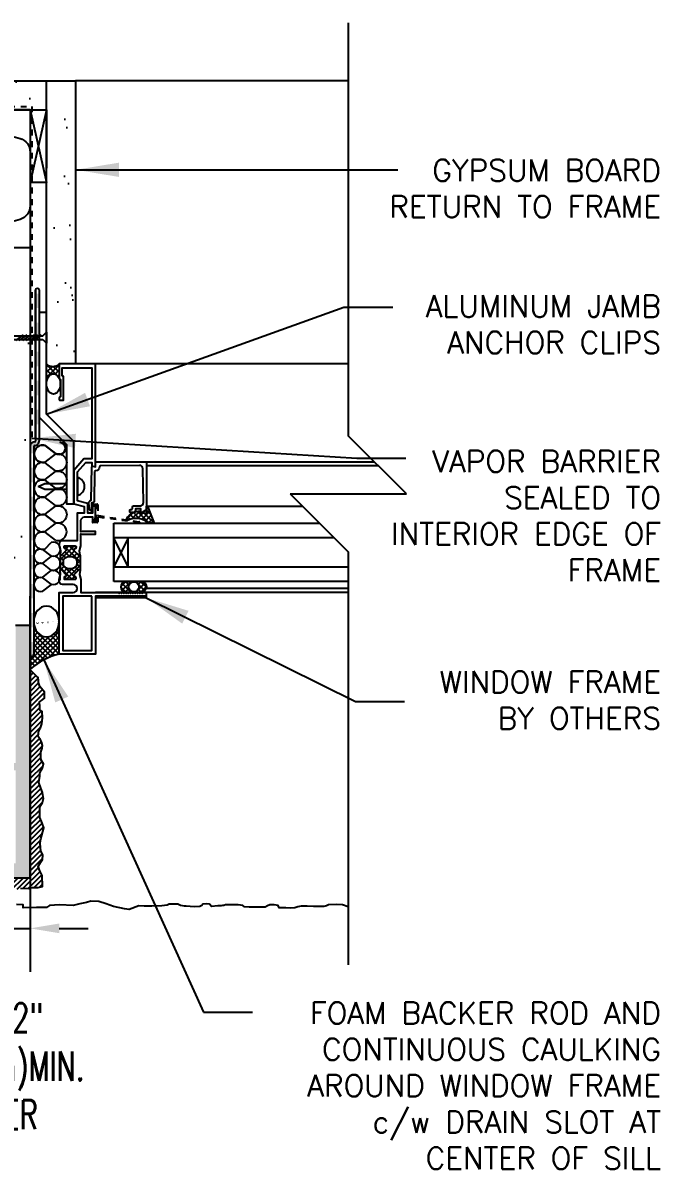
# Model space of a CAD drawing. Header units: inches. Extents: x 2886.1 to 2920.1, y 476.3 to 512.3.
# Drawn here: x 2906.88 to 2917.85, y 490.82 to 510.57 of the extents above; entities that cross this region are included whole.
import ezdxf

# ---------------------------------------------------------------- set-up
doc = ezdxf.new("R2010")
doc.units = ezdxf.units.IN
doc.header["$LTSCALE"] = 0.5
doc.header["$MEASUREMENT"] = 0
doc.linetypes.add('DASHED2', pattern=[0.375, 0.25, -0.125])
doc.linetypes.add('HIDDEN2', pattern=[0.1875, 0.125, -0.0625])
doc.layers.get('Defpoints').update_dxf_attribs({"linetype": 'CONTINUOUS'})
for name, color, linetype in [('HATCH', 12, 'CONTINUOUS'), ('LINE18', 9, 'CONTINUOUS'), ('line25', 2, 'CONTINUOUS'), ('LINE50', 5, 'CONTINUOUS'), ('LINE9', 9, 'CONTINUOUS'), ('TEXT', 4, 'CONTINUOUS')]:
    doc.layers.add(name, color=color, linetype=linetype)
doc.styles.add('DIM', font='romans.shx', dxfattribs={"width": 0.7})
doc.styles.get("Standard").update_dxf_attribs({"font": 'romans.shx'})
doc.dimstyles.new('ext_12', dxfattribs={"dimscale": 12, "dimtxt": 0.09375, "dimasz": 0.09375, "dimexe": 0.09375, "dimexo": 0.0625, "dimgap": 0.0625, "dimtad": 1, "dimdec": 1, "dimzin": 3, "dimdsep": 46, "dimlunit": 4, "dimtxsty": 'DIM', "dimcen": 0.09, "dimdle": 0.09375, "dimclrt": 4, "dimadec": 0, "dimazin": 0, "dimtfac": 1, "dimtdec": 1, "dimtmove": 2, "dimatfit": 3, "dimfxl": 0, "dimfrac": 2, "dimtolj": 1, "dimtzin": 0, "dimarcsym": 0})
doc.dimstyles.new('ext_8', dxfattribs={"dimscale": 8, "dimtxt": 0.09375, "dimasz": 0.09375, "dimexe": 0.09375, "dimexo": 0.0625, "dimgap": 0.0625, "dimtad": 1, "dimdec": 1, "dimzin": 3, "dimdsep": 46, "dimlunit": 4, "dimtxsty": 'DIM', "dimcen": 0.09, "dimdle": 0.09375, "dimclrt": 4, "dimadec": 0, "dimazin": 0, "dimtfac": 1, "dimtdec": 1, "dimtmove": 2, "dimatfit": 3, "dimfxl": 0, "dimfrac": 2, "dimtolj": 1, "dimtzin": 0, "dimarcsym": 0})

# ---------------------------------------------------------------- blocks, each defined once
blk = doc.blocks.new('*D6')
at = {"layer": 'Defpoints', "color": 0}
for p in [(2905.500547310728, 503.4402221318449), (2907.000547310728, 500.1901870661183), (2907.000547310728, 494.9679249850011)]:
    blk.add_point(p, dxfattribs=at)
at = {"layer": 'TEXT', "color": 0, "lineweight": -2}
for p, q in [((2905.500547310728, 502.9402221318449), (2905.500547310728, 494.2179249850011)), ((2907.000547310728, 499.6901870661183), (2907.000547310728, 494.2179249850011)), ((2905.000547310728, 494.9679249850011), (2904.500547310728, 494.9679249850011)), ((2905.500547310728, 494.9679249850011), (2907.000547310728, 494.9679249850011)), ((2907.500547310728, 494.9679249850011), (2908.000547310728, 494.9679249850011))]:
    blk.add_line(p, q, dxfattribs=at)
at = {"layer": 'TEXT', "color": 0}
for points in [[(2905.000547310728, 495.0512583183344), (2905.000547310728, 494.8845916516678), (2905.500547310728, 494.9679249850011)], [(2907.500547310728, 495.0512583183344), (2907.500547310728, 494.8845916516678), (2907.000547310728, 494.9679249850011)]]:
    blk.add_solid(points, dxfattribs=at)
at = {"layer": 'TEXT', "color": 4, "insert": (2906.374437386805, 492.5940218707448), "char_height": 0.5, "attachment_point": 5, "style": 'DIM'}
blk.add_mtext('\\A1;1 1/2" \\P (38mm)MIN. \\PCOVER', dxfattribs=at)

msp = doc.modelspace()

# ---------------------------------------------------------------- hatches: boundary and pattern name
at = {"layer": 'HATCH'}
h = msp.add_hatch(dxfattribs=at)
h.set_pattern_fill('AR-SAND', color=256, scale=0.5)
h.set_pattern_definition([(37.50000000000001, (0, 0), (-0.03149667905480408, 0.9634118845065793), [0, -0.76, 0, -0.85, 0, -0.8125]), (7.499999999999999, (0, 0), (0.8848883526338636, 1.41107303261487), [0, -0.41, 0, -0.685, 0, -0.2625]), (327.5, (-0.615, 0), (1.557070930875748, 0.002829526768482471), [0, -0.25, 0, -0.9, 0, -1.175]), (317.5, (-0.615, 0), (1.503063302286147, 0.4388377824671247), [0, -0.125, 0, -0.59, 0, -0.675])])
h.paths.add_polyline_path([(2907.781797310756, 509.5651870049974), (2907.281797310703, 509.5651870049974), (2907.281797310756, 505.5756038114185), (2907.281797310756, 504.6901533546814, 0.3751925594085658), (2907.50039916507, 504.6901533546812), (2907.781797310756, 504.6901533546812)])
h.paths.add_polyline_path([(2894.625503356111, 509.5651870049975), (2894.625503356111, 509.0651870049999), (2907.281797310709, 509.0651870050062), (2907.281797310703, 509.5651870049974)])
h = msp.add_hatch(dxfattribs=at)
h.set_pattern_fill('AR-CONC', color=256, scale=0.5)
h.set_pattern_definition([(49.99999999999999, (220.6827743864437, -1.49530726244484), (3.586300913003767, -0.3137606749129755), [0.375, -4.125]), (355, (220.6827743864437, -1.49530726244484), (-0.693756668065, 3.760960668500059), [0.3, -3.3]), (100.45144446, (220.9816327914436, -1.521453982444825), (2.89254423363556, 3.447199954843147), [0.3187009599999996, -3.505710559999997]), (46.18420000000001, (220.6827743864437, -0.4953072624448396), (5.336206653357862, -0.8275964039653827), [0.5625, -6.1875]), (96.63563549, (221.1274581114435, -0.5642737974448551), (4.673309728371142, 4.870593003872752), [0.47805171, -5.258568799999999]), (351.1841639899999, (220.6827743864437, -0.4953072624448396), (4.673309725273866, 4.870593001349951), [0.45, -4.950000005]), (21, (221.1827743864437, -0.7453072624448396), (2.984535260592308, -2.013094453326694), [0.375, -4.125]), (326.0000000000001, (221.1827743864437, -0.7453072624448396), (1.216576659607909, 3.625750225234265), [0.3, -3.3]), (71.45144474, (221.4314856564438, -0.9130651324448422), (4.201111883649856, 1.612655764031769), [0.31870095, -3.50571056]), (37.50000000000001, (220.6827743864437, -1.49530726244484), (0.06079927658645334, 1.664469269156557), [0, -3.26, 0, -3.35, 0, -3.3125]), (7.499999999999999, (220.6827743864437, -1.49530726244484), (1.315347687210743, 1.972058559411801), [0, -1.91, 0, -3.185, 0, -1.2625]), (327.5, (219.5677743864439, -1.49530726244484), (2.669112180862045, -0.1127743586718988), [0, -1.25, 0, -3.9, 0, -5.175]), (317.5, (219.0677743864439, -1.49530726244484), (2.915930846711931, 0.5005249116615886), [0, -1.625, 0, -2.59, 0, -3.675])])
h.paths.add_polyline_path([(2895.375501826109, 506.6902898330198), (2902.625503356109, 506.6902898330198), (2902.625503356109, 506.6278393954109), (2902.750503116109, 506.6278393924932), (2902.750503116109, 506.4090398330109), (2902.703003221109, 506.4090398330109), (2902.657003313109, 506.3612899285109), (2902.703003221109, 506.3152900205109), (2902.750503116109, 506.3152900205109), (2902.77251564944, 506.1817647758703), (2902.859877600487, 506.0776413695692), (2902.860026537445, 500.80290414317), (2902.782262839, 500.7180515081914), (2902.750503116109, 500.5651542431849), (2902.703003221109, 500.5651542431849), (2902.657003313109, 500.5174043386849), (2902.703003221109, 500.4714044306849), (2902.750503116109, 500.4714044306849), (2902.750503116109, 500.2526048712026), (2902.625503385341, 500.2526048682849), (2902.625503356109, 500.1901870050025), (2895.375501826109, 500.1901870050025), (2895.375501826109, 500.2526048656541), (2895.25050207611, 500.2526048682849), (2895.250502076109, 500.4714044306849), (2895.297248727867, 500.4714044306849), (2895.343995379625, 500.5166304982723), (2895.310906277308, 500.5633071448511), (2895.250502076109, 500.5651542431776), (2895.228489545713, 500.6986794849687), (2895.141127600487, 500.8028028923809), (2895.141127600487, 506.077641371315), (2895.19202051641, 506.1236520879098), (2895.228489545712, 506.1817647787236), (2895.247741675366, 506.2472917729214), (2895.250502076109, 506.3152900205109), (2895.298775678011, 506.3152965275808), (2895.330528826055, 506.328763083565), (2895.343995144069, 506.3605022122406), (2895.331700684619, 506.3943510878218), (2895.298778049105, 506.4090332859935), (2895.250502076109, 506.4090398330109), (2895.25050207611, 506.6278393954109), (2895.375501826109, 506.6278393980417)])
h.paths.add_polyline_path([(2903.375501826109, 506.6902898330198), (2907.000547310728, 506.6901870050024), (2907.000547310727, 503.2706904664636), (2907.000547310728, 500.6901873716967), (2907.000547310728, 500.1901870050025), (2905.500547310729, 500.1901870050025), (2903.375501826109, 500.1901870050025), (2903.375501815339, 500.2526048682849), (2903.250502076109, 500.2526048682849), (2903.250502076109, 500.4714044306849), (2903.298772951438, 500.4714108919695), (2903.330800274501, 500.4851512227838), (2903.344001889109, 500.5174043386849), (2903.331417972501, 500.5507670352347), (2903.298769377561, 500.5651478416689), (2903.250502076109, 500.5651542431849), (2903.247741675365, 500.6331524907744), (2903.228489545711, 500.6986794849723), (2903.19202051641, 500.7567921757859), (2903.141127600487, 500.802802892381), (2903.141127600487, 506.0776413713148), (2903.19202051641, 506.1236520879099), (2903.228489545711, 506.1817647787236), (2903.247741675365, 506.2472917729215), (2903.250502076109, 506.3152900205109), (2903.298772885682, 506.3152964806934), (2903.344001889109, 506.362164926761), (2903.29877521994, 506.4090333336443), (2903.250502076109, 506.4090398330109), (2903.250502076108, 506.6278393954109), (2903.375501826109, 506.6278393980417)])
h.paths.add_polyline_path([(2894.62550335611, 502.5063546472132), (2894.625503385341, 500.2526048682849), (2894.750503116109, 500.2526048712026), (2894.750503116109, 500.4714044306849), (2894.703003221109, 500.4714044306849), (2894.657003313109, 500.5174043386849), (2894.703003221109, 500.5651542431849), (2894.750503116109, 500.5651542431849), (2894.782262839, 500.7180515081914), (2894.860026537445, 500.80290414317), (2894.859950203085, 503.5063546472133), (2893.62550335611, 503.5063546472132)])
h.paths.add_polyline_path([(2894.625503356109, 506.6278393954109), (2894.625503356111, 504.5063546472127), (2894.859928586391, 504.2719294169322), (2894.859877600487, 506.0776413695692), (2894.77251564944, 506.1817647758703), (2894.750503116109, 506.3152900205109), (2894.703003221109, 506.3152900205109), (2894.657003313109, 506.3612899285109), (2894.703003221109, 506.4090398330109), (2894.750503116109, 506.4090398330109), (2894.750503116109, 506.6278393924932)])
h = msp.add_hatch(color=7, dxfattribs=at)
h.dxf.hatch_style = 1
h.paths.add_polyline_path([(2907.063047310728, 499.9018795331803), (2907.000547310728, 499.9018795331803), (2907.000547310728, 499.6844626234768), (2907.000547310728, 499.6818509843639, 1), (2907.063047310728, 499.6844626234659)])
h.paths.add_polyline_path([(2907.063047310728, 500.4018795331803), (2907.000547310728, 500.4018795331803), (2907.000547310728, 500.1518795331803), (2907.063047310728, 500.1518795331803)])
h.paths.add_polyline_path([(2907.063047310728, 500.9018795331803), (2907.000547310728, 500.9018795331803), (2907.000547310728, 500.6518795331803), (2907.063047310728, 500.6518795331803)])
h.paths.add_polyline_path([(2907.063047310728, 501.4018795331803), (2907.000547310728, 501.4018795331803), (2907.000547310728, 501.1518795331803), (2907.063047310728, 501.1518795331803)])
h.paths.add_polyline_path([(2907.063047310728, 501.9018795331803), (2907.000547310728, 501.9018795331803), (2907.000547310728, 501.6518795331803), (2907.063047310728, 501.6518795331803)])
h.paths.add_polyline_path([(2907.063047310728, 502.4018795331803), (2907.000547310728, 502.4018795331803), (2907.000547310728, 502.1518795331803), (2907.063047310728, 502.1518795331803)])
h.paths.add_polyline_path([(2907.063047310728, 502.9018795331803), (2907.000547310728, 502.9018795331803), (2907.000547310728, 502.6518795331803), (2907.063047310728, 502.6518795331803)])
h.paths.add_polyline_path([(2907.063047310728, 503.2706904664636, -0.4142135623756731), (2907.078672310728, 503.2863154664636, 0.4142135623746366), (2907.156797310728, 503.3644404664636), (2907.156797310729, 503.4018795331803), (2907.094297310728, 503.4018795331803), (2907.094297310728, 503.3644404664636, -0.4142135623755346), (2907.078672310728, 503.3488154664636, 0.4142135623745082), (2907.000547310728, 503.2706904664636), (2907.000547310728, 503.1518795331803), (2907.063047310728, 503.1518795331803)])
h.paths.add_polyline_path([(2907.156797310756, 503.9018795331803), (2907.094297310728, 503.9018795331803), (2907.094297310728, 503.6518795331803), (2907.156797310756, 503.6518795331803)])
h.paths.add_polyline_path([(2907.156797310756, 504.4018795331803), (2907.094297310728, 504.4018795331803), (2907.094297310728, 504.1518795331803), (2907.156797310756, 504.1518795331803)])
h.paths.add_polyline_path([(2907.156797310756, 504.9018795331803), (2907.094297310728, 504.9018795331803), (2907.094297310728, 504.6518795331803), (2907.156797310756, 504.6518795331803)])
h.paths.add_polyline_path([(2907.156797310756, 505.4018795331803), (2907.094297310728, 505.4018795331803), (2907.094297310728, 505.1518795331803), (2907.156797310756, 505.1518795331803)])
h.paths.add_polyline_path([(2907.156797310755, 505.9018795331803), (2907.094297310728, 505.9018795331803), (2907.094297310728, 505.6518795331803), (2907.156797310753, 505.6518795331803)])
h = msp.add_hatch(dxfattribs=at)
h.set_pattern_fill('ANSI37', color=256, scale=0.5, angle=90, style=0)
h.set_pattern_definition([(135, (4.232452700516205, 22.01183613349787), (-0.04419417382415922, -0.04419417382415922), []), (225, (4.232452700516205, 22.01183613349787), (0.04419417382415922, -0.04419417382415922), [])])
edge = h.paths.add_edge_path()
edge.add_arc((2907.391098237913, 504.8153086818277), 0.1661642217521128, 228.8685655293802, 311.1314344708668, ccw=False)
edge.add_line((2907.281797310756, 504.6901533546814), (2907.281797310756, 504.346391965567))
edge.add_ellipse((2907.40049341312, 504.346391965567), major_axis=(1.074093224865463e-17, 0.1754127354292336), ratio=0.6766675297186084, start_angle=-777.319396090199, end_angle=-629.9999999999999, ccw=False)
edge.add_line((2907.500399165071, 504.4411070221947), (2907.500399165071, 504.690153354682))
edge = h.paths.add_edge_path()
edge.add_ellipse((2907.281054201112, 500.2536465972562), major_axis=(1.630721233958011e-17, 0.2663169879010638), ratio=0.8241799043534446, start_angle=816.671353963004, end_angle=989.9999999999754, ccw=False)
edge.add_line((2907.063047310728, 500.2227074424091), (2907.063047310728, 499.6844626234659))
edge.add_arc((2907.031797310728, 499.683156803914), 0.03127727073610823, -177.60721764996947, 2.3927823500304726, ccw=False)
edge.add_line((2907.000547310728, 499.6818509843621), (2907.000547310728, 499.4344626234766))
edge.add_arc((2907.761869981091, 498.5624229561753), 1.15761193400676, 103.04656695159878, 131.1221540485096, ccw=False)
edge.add_line((2907.500547310728, 499.690153354679), (2907.500547310728, 500.2536465972649))
h = msp.add_hatch(dxfattribs=at)
h.set_pattern_fill('ANSI37', color=256, scale=0.5, angle=90, style=0)
h.set_pattern_definition([(135, (3429.118001746434, -2219.697849554634), (-0.04419417382415922, -0.04419417382415922), []), (225, (3429.118001746434, -2219.697849554634), (0.04419417382415922, -0.04419417382415922), [])])
h.paths.add_polyline_path([(2908.659434061896, 500.9452231483311), (2908.906364268244, 500.9452231483311, -0.973119193628529), (2908.91154022051, 500.75529441012), (2908.659487234683, 500.7551533695543, -1.000279793165599)])
h.paths.add_polyline_path([(2908.78289916507, 500.7626533546792, 1), (2908.78289916507, 500.9377231483314, 1)], flags=16)
h.paths.add_polyline_path([(2909.000866579217, 502.1160528189845), (2909.000866579217, 502.2409466882215, -0.3927408574796724), (2909.026588329161, 502.221482137326), (2909.137566107909, 501.9452231483311), (2909.032996183256, 501.9452231483311, 0.3145636000813645), (2908.689717850447, 501.9990959002349), (2908.663205621645, 502.0031313917553), (2908.663205621645, 502.0296005989072, -0.1494430697769666), (2908.782269495133, 502.1320859134017), (2908.782866579218, 502.1320859134017, 0.1929134893777459), (2908.803583957154, 502.1403882118772, -0.08922647140676533), (2908.897636951006, 502.1546867676349), (2908.900966143639, 502.1358059779824, 0.31529878887884), (2908.90356185428, 502.1332102673415)])
h.paths.add_polyline_path([(2907.62201043008, 501.4783109195902, 0.7725978076390988), (2907.60733010949, 501.5033537540077, -0.343148791993915), (2907.595954042871, 501.5079779091403), (2907.586619107498, 501.5241464914913, -0.1316524975867668), (2907.585547310729, 501.5281464914916), (2907.585547310729, 501.5470028979522, -0.414213562373095), (2907.593547310729, 501.555002897952), (2907.782547310729, 501.555002897952, -0.414213562373095), (2907.790547310729, 501.5470028979522), (2907.790547310729, 501.5281464914916, -0.1316524975867363), (2907.789475513959, 501.5241464914913), (2907.780140578586, 501.5079779091403, -0.3431487919940244), (2907.768764511967, 501.5033537540077, 0.7725978076389638), (2907.754084191377, 501.4783109195902), (2907.861486927529, 501.3709081834382), (2907.861486927529, 501.1643985259226), (2907.754084191377, 501.0569957897702, 0.7725978076393586), (2907.768764511967, 501.0319529553532, -0.3431487919941011), (2907.780140578586, 501.0273288002201), (2907.789475513959, 501.0111602178691, -0.1316524975865104), (2907.790547310729, 501.0071602178692), (2907.790547310729, 500.9883038114086, -0.414213562373095), (2907.782547310729, 500.9803038114088), (2907.593547310729, 500.9803038114088, -0.414213562373095), (2907.585547310729, 500.9883038114086), (2907.585547310729, 501.0071602178692, -0.1316524975865104), (2907.586619107498, 501.0111602178691), (2907.595954042871, 501.0273288002201, -0.343148791994153), (2907.60733010949, 501.0319529553532, 0.7725978076392856), (2907.62201043008, 501.0569957897702), (2907.514607693928, 501.1643985259226), (2907.514607693928, 501.3709081834382)])
h.paths.add_polyline_path([(2907.803047310729, 501.2953146658098), (2907.803047310729, 501.2401424998076, -0.3238484292968788), (2907.761809430936, 501.1831514229149, -0.326501620107139), (2907.61428519268, 501.1831514231477, -0.3238484397582524), (2907.573047310729, 501.2401425007507), (2907.573047310729, 501.2953146658098, -0.3238484345287045), (2907.614285191601, 501.3523057430576, -0.3265016201076595), (2907.761809429856, 501.3523057430576, -0.3238484345260935)], flags=16)
h = msp.add_hatch(dxfattribs=at)
h.set_pattern_fill('AR-SAND', color=256, scale=0.05)
h.set_pattern_definition([(37.50000000000001, (220.6827743864437, -1.49530726244484), (-0.003149667905480408, 0.09634118845065794), [0, -0.07600000000000001, 0, -0.085, 0, -0.08125]), (7.499999999999999, (220.6827743864437, -1.49530726244484), (0.08848883526338636, 0.141107303261487), [0, -0.041, 0, -0.0685, 0, -0.02625]), (327.5, (220.6212743864439, -1.49530726244484), (0.1557070930875748, 0.0002829526768482471), [0, -0.025, 0, -0.09000000000000001, 0, -0.1175]), (317.5, (220.6212743864439, -1.49530726244484), (0.1503063302286147, 0.04388377824671247), [0, -0.0125, 0, -0.059, 0, -0.0675])])
h.paths.add_polyline_path([(2906.750547310729, 497.8151870050024), (2902.654818186138, 497.8151870050025), (2902.654818186138, 497.6901870050025), (2906.750547310729, 497.6901870050024)])
h.paths.add_polyline_path([(2907.000547310727, 495.840181716165), (2906.750547310728, 495.840181716165), (2906.750547310728, 500.1901870050025), (2907.000547310728, 500.1901870661183)])
h.paths.add_polyline_path([(2902.654818186137, 496.0901817161649), (2907.000547310727, 496.0901817161649), (2907.000547310727, 495.8401817161612), (2902.654818186137, 495.8401817161612)])
h.paths.add_polyline_path([(2902.404818186138, 497.5651870050025), (2902.654818186137, 497.5651870050025), (2902.654818186137, 495.8401817161646), (2902.404818186138, 495.8401817161646)])
h.paths.add_polyline_path([(2906.750547310728, 496.0901817161649), (2907.000547310727, 496.0901817161649), (2907.000547310727, 495.840181716165), (2906.750547310728, 495.840181716165)], flags=16)
h.paths.add_polyline_path([(2894.625503356108, 497.8151870050025), (2894.625503356108, 497.5651870050026), (2902.654818186138, 497.5651870050025), (2902.654818186138, 497.8151870050025)])
h = msp.add_hatch(dxfattribs=at)
h.set_pattern_fill('ANSI31', color=256, scale=0.5)
h.set_pattern_definition([(45, (4.232452700516205, 22.01183613349787), (-0.04419417382415922, 0.04419417382415922), [])])
h.paths.add_polyline_path([(2886.058072844311, 497.3859837970431), (2886.057168346951, 497.3859837970431), (2886.050873798069, 497.3823848445983)])
h.paths.add_polyline_path([(2894.625503356108, 497.5651870050025), (2894.625503356108, 497.387818778607), (2894.693453437084, 497.3823110955746), (2894.725856476171, 497.3823110955746), (2894.79426940847, 497.3679152858006), (2894.841070540041, 497.349905773779), (2894.988672980987, 497.3499057737791), (2895.021076020074, 497.3643015835514), (2895.114692945221, 497.3787121431305), (2895.287499379015, 497.3823110955746), (2895.42070372748, 497.3823110955746), (2895.510713798502, 497.3751131906882), (2895.67992804018, 497.4399090844727), (2895.759132210828, 497.4255132747004), (2895.946351399118, 497.3895090004609), (2896.075963555464, 497.3427078688926), (2896.198362003569, 497.3031046422093), (2896.335173206159, 497.2959067373231), (2896.414377376814, 497.3210994044274), (2896.525984586558, 497.3427078688927), (2896.643837811981, 497.3680775336562), (2896.877858131833, 497.3572806763258), (2897.050664565628, 497.3716764861001), (2897.101072551321, 497.4076807603396), (2897.27389364713, 497.4076807603396), (2897.504307112851, 497.4112797127818), (2897.504307112852, 497.3608796287699), (2897.615914322592, 497.3536817238837), (2897.738327432703, 497.3536817238837), (2897.813924749235, 497.3860722958743), (2897.893128919889, 497.3968839030093), (2898.02994012248, 497.3968839030093), (2898.09113934653, 497.3788743909863), (2898.163144470947, 497.3860722958747), (2898.343164612991, 497.4004828554516), (2898.461970868974, 497.3608796287699), (2898.587976171199, 497.3608796287699), (2898.721195181674, 497.3752754385442), (2898.778802213607, 497.4148786652259), (2898.916932996976, 497.4076070113131), (2899.075341338287, 497.393211201539), (2899.132948370222, 497.350009022415), (2899.273351764928, 497.3140047481756), (2899.442566006606, 497.324801605506), (2899.532576077626, 497.350009022415), (2899.618979294522, 497.3644048321876), (2899.734193358393, 497.3680037846316), (2899.813397529049, 497.3680037846316), (2899.89619389182, 497.3860132966527), (2899.939402831274, 497.4040080588694), (2900.051010041016, 497.4004091064272), (2900.16261725076, 497.3680037846316), (2900.274224460504, 497.3608058797456), (2900.348502196257, 497.3427668681124), (2900.420507320672, 497.3967659045683), (2900.50691053757, 497.4039785592594), (2900.63652269392, 497.385969047238), (2900.722925910816, 497.3535637254427), (2900.834547782568, 497.3427668681124), (2900.938955946072, 497.3895679996825), (2901.000155170121, 497.4075775117035), (2901.136966372712, 497.4039785592595), (2901.223369589608, 497.3859690472381), (2901.262971674937, 497.3355689632263), (2901.363772984314, 497.3355689632263), (2901.439384962855, 497.3427668681123), (2901.597793304167, 497.3283710583382), (2901.666206236467, 497.3679742850218), (2901.828206769896, 497.3679742850218), (2901.88581380183, 497.4003648570106), (2902.098236982961, 497.4147754165897), (2902.148630306644, 497.4003648570106), (2902.242247231791, 497.3967659045684), (2902.242247231791, 497.3283710583382), (2902.209844192703, 497.3175594512032), (2902.195446100223, 497.303163641431), (2902.202645146465, 497.2527635574208), (2902.213436384818, 497.1987497711629), (2902.249446278031, 497.1015485555764), (2902.267451224638, 497.0835537933601), (2902.227849139309, 496.9863378279743), (2902.202645146464, 496.9467346012914), (2902.181033345733, 496.8639291954845), (2902.188232391973, 496.7991185518929), (2902.174904626122, 496.6609866271715), (2902.174904626121, 496.6105865431659), (2902.182103672363, 496.5421769471315), (2902.192894910719, 496.4737673510923), (2902.225297949807, 496.4485599341845), (2902.236103850172, 496.4053577550603), (2902.243302896412, 496.3513587186027), (2902.225297949807, 496.3045575870341), (2902.203700811084, 496.2757512176818), (2902.200108618968, 496.2361479909987), (2902.218098903566, 496.189346859431), (2902.207307665208, 496.1137393585113), (2902.182103672363, 496.0381318575897), (2902.174904626121, 495.9805338686895), (2902.196501764844, 495.8905158081932), (2902.218098903566, 495.8761199984184), (2902.207307665209, 495.8041114499408), (2902.160506533642, 495.7429145085992), (2902.174904626122, 495.6745049125637), (2902.20730766521, 495.6709059601217), (2902.290104027982, 495.6817028174518), (2902.362109152397, 495.6420995907702), (2902.45211922342, 495.6349016858821), (2902.52773120196, 495.6637080552356), (2902.624940319221, 495.6673070076776), (2902.65012965006, 495.6673070076776), (2902.758144667686, 495.6133079712218), (2902.837348838343, 495.6420995907702), (2902.94534919396, 495.6601091027915), (2903.150573328851, 495.638500638326), (2903.179369513814, 495.6024963640866), (2903.265772730711, 495.6024963640866), (2903.355782801732, 495.6169069236659), (2903.416996687792, 495.6420995907702), (2903.449399726878, 495.6456985432123), (2903.535802943775, 495.6492974956564), (2903.611400260309, 495.6420995907699), (2903.797358515847, 495.6166856765885), (2903.876562686503, 495.6562889032722), (2904.009781696977, 495.6634868081582), (2904.056582828548, 495.6274825339189), (2904.24380201683, 495.6346804388067), (2904.441812443471, 495.6634868081583), (2904.495812621281, 495.6634868081582), (2904.603827638906, 495.631081486363), (2904.722633894891, 495.6094877717023), (2904.884649090309, 495.6238835814746), (2904.971052307228, 495.6310814863629), (2905.09705760945, 495.6526899508281), (2905.241067858283, 495.656288903272), (2905.34186916766, 495.6238835814766), (2905.489486270616, 495.6202846290326), (2905.647894611929, 495.6418930934979), (2905.723506590468, 495.6742836654885), (2905.849511892694, 495.6814963201795), (2905.939521963714, 495.6670857606023), (2906.058328219699, 495.6670857606022), (2906.115935251631, 495.6490909983841), (2906.256338646339, 495.6562889032721), (2906.375144902323, 495.6994910823959), (2906.432224101946, 495.6597551074684), (2906.587025589134, 495.6201518807866), (2906.759846684936, 495.6381613928079), (2906.835444001468, 495.6597551074682), (2906.975862058182, 495.6561561550261), (2907.000547310727, 495.668651493035), (2907.035479694567, 495.6741656670474), (2907.136281003945, 495.6705667146034), (2907.21549983661, 495.6885614768216), (2907.204693936245, 495.8793797053436), (2907.165091850919, 495.9585861587093), (2907.139887858069, 496.030594707187), (2907.179489943401, 496.1026032556709), (2907.211892982486, 496.153003339677), (2907.219092028725, 496.2286108405966), (2907.183096797523, 496.3042183415162), (2907.175883089273, 496.354618425527), (2907.172290897158, 496.4482206886676), (2907.186688989636, 496.5094323798098), (2907.193888035879, 496.5490356064994), (2907.237023665288, 496.701873086898), (2907.208227480329, 496.7810795402572), (2907.168610732988, 496.8746818033987), (2907.165018540873, 496.986293578564), (2907.168610732989, 497.0619010794791), (2907.211819672443, 497.1375085803999), (2907.229824619048, 497.2023044741852), (2907.211819672443, 497.3103172969027), (2907.183023487481, 497.3823258453803), (2907.147013594268, 497.479527060959), (2907.168610732988, 497.5875398836755), (2907.168610732988, 497.6487515748228), (2907.211819672442, 497.7279580281888), (2907.229824619048, 497.7999518268603), (2907.190222533721, 497.8647624704495), (2907.18302348748, 497.9187615069043), (2907.18302348748, 498.0051806149631), (2907.208227480326, 498.0735754611913), (2907.211819672442, 498.1167776403166), (2907.197421579961, 498.1815882839072), (2907.175824441234, 498.2175925581454), (2907.13622235591, 498.2751905470457), (2907.150781730486, 498.373837243525), (2907.175985723335, 498.4206383750923), (2907.201189716179, 498.4926469235693), (2907.211995616544, 498.5934470915938), (2907.204781908296, 498.7050588667552), (2907.168786677092, 498.7338652361075), (2907.165179822968, 498.7914632250068), (2907.161587630852, 498.8706696783702), (2907.197582862055, 498.8922781428359), (2907.244398655633, 498.9354803219597), (2907.247990847749, 499.0362804899844), (2907.197582862026, 499.0974921811468), (2907.168786677091, 499.1334964553701), (2907.143582684247, 499.2018913016002), (2907.143582684247, 499.2414945282818), (2907.13999049213, 499.2882956598493), (2907.107587453043, 499.3135030767585), (2907.085975652312, 499.3351115412243), (2907.060771659465, 499.3603042083269), (2907.028368620379, 499.3927095301218), (2907.008604232735, 499.4172532058014), (2907.005085350662, 499.4236988706311), (2907.000547310728, 499.4344626234771), (2907.000547310726, 495.8401817161612), (2902.404818186137, 495.8401817161647), (2902.404818186138, 497.5651870050025)])
h.paths.add_polyline_path([(2886.42529751263, 497.3823848445991), (2886.423446321602, 497.3823848445991), (2886.40729256602, 497.3715879872671)])

# ---------------------------------------------------------------- linework, layer by layer
for p, q in [((2912.478557537974, 509.5651870051627), (2907.781797310756, 509.5651870049974)), ((2907.000547310728, 509.0651870050025), (2907.281797310709, 507.8151870050062)), ((2907.281797310709, 509.0651870050062), (2907.000547310728, 507.8151870050062)), ((2912.478557537974, 504.6901533546812), (2908.125399165073, 504.6901533546812)), ((2909.000866579217, 503.004148979359), (2912.925855202754, 503.0041489793589)), ((2909.000866579217, 502.2410666755151), (2911.688937506598, 502.2410666755151)), ((2907.258429532885, 502.0907334216322), (2907.438158938091, 501.9533423598555)), ((2907.438158938091, 501.9533423598555), (2907.258429532885, 502.0907334216322)), ((2907.258429532885, 501.8035993461593), (2907.438073765487, 501.9415200506493)), ((2907.438073765487, 501.6543859751771), (2907.25834436028, 501.7917770369538)), ((2907.25834436028, 501.504642961481), (2907.364362252709, 501.6161959495467)), ((2907.364362252709, 501.3827915277799), (2907.218264518305, 501.4944734355344)), ((2907.218264518305, 501.2610690137675), (2907.364293017936, 501.3731814554138)), ((2907.514607693928, 501.3950503190619), (2907.514607693928, 501.1402563902985)), ((2907.861486927529, 501.3950503190619), (2907.861486927529, 501.1402563902985)), ((2907.364293017936, 501.139777033647), (2907.218195283533, 501.2514589414008)), ((2907.218195283533, 501.0180545196345), (2907.364223783163, 501.1301669612809)), ((2907.364223783163, 500.896762539514), (2907.21812604876, 501.0084444472677)), ((2907.21812604876, 500.7750400255014), (2907.36415454839, 500.887152467148)), ((2912.478557537973, 500.7551533546794), (2908.125399165073, 500.755153354679)), ((2912.478557537973, 500.8201533546791), (2908.996528211078, 500.8201533546791))]:
    msp.add_line(p, q, dxfattribs=at)
at = {"layer": 'HATCH', "color": 4, "linetype": 'DASHED2', "ltscale": 0.5}
for p, q in [((2896.237262357914, 509.1276870049974), (2907.031797310728, 509.1276870049974)), ((2907.031797310728, 509.1276870049974), (2907.031797310728, 503.4108382305613))]:
    msp.add_line(p, q, dxfattribs=at)
at = {"layer": 'HATCH'}
msp.add_lwpolyline([(2907.258770223302, 502.9994248848736, -1.331509838655778), (2907.258770223302, 503.2865589603465), (2907.438499628508, 503.1491678985698, 1.25386884222624), (2907.515544091794, 503.3433133549719, -1.253868842176588), (2907.438499628508, 503.1491678985698), (2907.258770223302, 503.2865589603465, 1.331509838655574), (2907.258770223302, 502.9994248848736), (2907.438414455904, 503.1373455893635, -1.331509838655574), (2907.438414455904, 502.8502115138914), (2907.258685050697, 502.9876025756681, 1.331509838655574), (2907.258685050697, 502.7004685001953), (2907.438329283299, 502.8383892046851, -1.331509838655574), (2907.438329283299, 502.5512551292122), (2907.258599878093, 502.6886461909897, 1.331509838655574), (2907.258599878093, 502.4015121155168), (2907.438244110695, 502.5394328200067, -1.331509838655574), (2907.438244110695, 502.2522987445338), (2907.258514705489, 502.3896898063105, 1.331509838655574), (2907.258514705489, 502.1025557308384), (2907.438158938091, 502.2404764353283, -1.331509838655574), (2907.438158938091, 501.9533423598555)], format="xyb", dxfattribs=at)
at = {"layer": 'HATCH', "flags": 128}
msp.add_lwpolyline([(2909.000537481143, 502.9401320572443), (2912.989872124868, 502.9401320572443)], dxfattribs=at)
at = {"layer": 'HATCH'}
for points in [[(2909.000866579217, 502.1160528189845), (2909.000866579217, 502.2410666755151), (2909.003248385415, 502.2410666755151, -0.3639702342662027), (2909.026588329161, 502.221482137326), (2909.137566107909, 501.9452231483311), (2909.032996183256, 501.9452231483311, 0.3145636000813645), (2908.689717850447, 501.9990959002349), (2908.663205621645, 502.0031313917553), (2908.663205621645, 502.0296005989072, -0.2645518979873512), (2908.897636951006, 502.1546867676349), (2908.900966143639, 502.1358059779824, 0.315298788878984), (2908.90356185428, 502.1332102673415)], [(2907.771974640219, 501.3478809060081, -0.2734560415951634), (2907.803047310729, 501.2953146658098), (2907.803047310729, 501.2401424998076, -0.2734560397667185), (2907.771974640576, 501.1875762598062), (2907.748312581738, 501.1745549712206, -0.2569805071132461), (2907.627782042196, 501.1745549712206), (2907.604119981596, 501.1875762603555, -0.2734560434246889), (2907.573047310729, 501.2401425007507), (2907.573047310729, 501.2953146658098, -0.2734560415960702), (2907.604119981238, 501.3478809060081), (2907.627782040958, 501.3609021948683, -0.2569805071137504), (2907.7483125805, 501.3609021948679)], [(2908.91154022051, 500.75529441012), (2908.659434061896, 500.755153354679, -1), (2908.659434061896, 500.9452231483311), (2908.906364268244, 500.9452231483311, -0.973119193628672)]]:
    msp.add_lwpolyline(points, format="xyb", close=True, dxfattribs=at)
msp.add_lwpolyline([(2912.478557537973, 495.3377062829508), (2912.38090890809, 495.3713795890535), (2912.276500744587, 495.3785774939397), (2912.136097349882, 495.3713795890535), (2912.100087456669, 495.3569837792793), (2912.056893179225, 495.3461721721442), (2911.977674346561, 495.342573219702), (2911.880479891307, 495.342573219702), (2911.768872681564, 495.3497711245882), (2911.664464518061, 495.3497711245882), (2911.610449678243, 495.338974267258), (2911.556449500433, 495.3209795050416), (2911.488051230143, 495.3173805525976), (2911.401633351236, 495.3209795050416), (2911.311637942223, 495.3209795050416), (2911.286433949378, 495.3209795050416), (2911.272035856895, 495.3641816841673), (2911.20003073248, 495.3713795890535), (2911.12441875394, 495.3713795890535), (2911.084816668612, 495.3533848268371), (2911.045214583285, 495.3353753148158), (2910.98760755135, 495.3317763623718), (2910.930000519415, 495.3317763623718), (2910.857995395, 495.3317763623718), (2910.771592178104, 495.3353753148158), (2910.688781153322, 495.338974267258), (2910.66461816309, 495.3605827317233), (2910.581807138308, 495.3713943388584), (2910.509802013893, 495.3713943388584), (2910.434204697362, 495.3713943388584), (2910.365791765062, 495.3713943388584), (2910.333388725975, 495.3641816841673), (2910.311791587252, 495.3605827317233), (2910.29019444853, 495.3569837792793), (2910.232587416597, 495.3569837792793), (2910.120980206852, 495.3461869219509), (2910.088577167764, 495.3821911961886), (2910.038169182072, 495.3893891010748), (2909.973363103897, 495.3857901486326), (2909.958965011416, 495.3605827317233), (2909.919362926089, 495.3425879695069), (2909.822153808826, 495.3389890170629), (2909.688949460361, 495.3497858743931), (2909.656546421273, 495.3497858743931), (2909.588133488973, 495.3641816841673), (2909.541332357403, 495.3821911961886), (2909.393729916458, 495.3821911961886), (2909.36132687737, 495.3677953864162), (2909.267709952223, 495.3533848268371), (2909.09490351843, 495.3497858743931), (2908.961699169965, 495.3497858743931), (2908.871689098942, 495.3569837792793), (2908.702474857264, 495.292187885495), (2908.623270686609, 495.3065836952674), (2908.436051498326, 495.3425879695069), (2908.306439341976, 495.3893891010748), (2908.184040893876, 495.4289923277584), (2908.047229691285, 495.4361902326445), (2907.96802552063, 495.4109975655401), (2907.856418310885, 495.3893891010748), (2907.738565085464, 495.3640194363115), (2907.504544765611, 495.3748162936417), (2907.331738331816, 495.3604204838675), (2907.281330346123, 495.324416209628), (2907.10850925032, 495.324416209628), (2906.878095784592, 495.3208172571858), (2906.878095784592, 495.3712173411977), (2906.76648857485, 495.3784152460839)], dxfattribs=at)
msp.add_circle((2908.78289916507, 500.8501882515053), 0.087534896825959, dxfattribs=at)
for centre, radius, start, end in [((2907.216760440731, 501.9471663838958), 0.1494918310990201, 73.8150857361322, 286.1849142638678), ((2907.216760440731, 501.9471663838958), 0.1494918310989655, 73.8150857361322, 286.1849142638678), ((2907.479742857641, 501.7979530129131), 0.1494918310986926, 253.8150857360767, 106.1849142638947), ((2907.216675268126, 501.6482099992174), 0.1494918310989655, 73.8150857361322, 286.1849142638678), ((2907.398234061005, 501.4994937386633), 0.1215183336881267, 253.8150857361322, 106.1849142638678), ((2907.184392710009, 501.3777712246509), 0.1215183336881267, 73.8150857361322, 286.1849142638678), ((2907.398164826232, 501.2564792445304), 0.1215183336881267, 253.8150857361322, 106.1849142638678), ((2907.184323475237, 501.1347567305176), 0.1215183336877131, 73.8150857362395, 286.1849142637605), ((2907.398095591459, 501.0134647503975), 0.1215183336881267, 253.8150857361322, 106.1849142638678), ((2907.184254240464, 500.8917422363846), 0.1215183336877131, 73.8150857362395, 286.1849142637605)]:
    msp.add_arc(centre, radius, start, end, dxfattribs=at)
at = {"layer": 'LINE18'}
for p, q in [((2908.43939916507, 501.9452231483311), (2911.984781033781, 501.9452231483308)), ((2908.43939916507, 500.9452231483311), (2908.43939916507, 501.9452231483311)), ((2912.478557537973, 500.9452231483311), (2908.43939916507, 500.9452231483311)), ((2909.000399165073, 500.755153354679), (2909.000399165073, 500.661403354679)), ((2909.000399165073, 500.661403354679), (2908.125399165073, 500.661403354679)), ((2908.125399165073, 500.661403354679), (2908.125399165073, 499.7051533546788))]:
    msp.add_line(p, q, dxfattribs=at)
for points in [[(2907.892867818805, 501.7561732959526), (2908.125399165071, 501.7561732959526), (2908.125399165071, 501.8061732959528), (2907.892867818805, 501.8061732959528), (2907.875547310727, 501.7961732959517), (2907.875547310728, 501.9921865192679, -0.4142135623722979), (2907.937547310728, 502.0541865192678), (2908.075399165072, 502.0541865192678), (2908.075399165072, 501.9921865192679), (2908.083554331249, 501.9921865192679, 0.3255049610922494), (2908.112105589782, 502.01297643587), (2908.125399165071, 502.0541865192678), (2908.125399165071, 502.226777415579, 0.4142135623732336), (2908.110399165072, 502.2417774155793), (2908.090399165072, 502.2417774155793, 0.4142135623728175), (2908.075399165072, 502.226777415579), (2908.075399165071, 502.1191865192678), (2907.992937028399, 502.1191865192678), (2907.992937028399, 502.2837221787369), (2907.817189755182, 502.3308135186677), (2907.817189755182, 502.8308135186677), (2907.957937028399, 502.9918496217566), (2908.060399165071, 502.9918496217566), (2908.060399165071, 502.9397018718142, 0.3639702342661525), (2908.068662683294, 502.9298537942842), (2908.113662683295, 502.9219190801524, 0.4663076581548417), (2908.125399165072, 502.9317671576824), (2908.125399165073, 504.6901533546812), (2907.500399165071, 504.6901533546812), (2907.500399165071, 504.4351533546811, 0.414213562373043), (2907.510399165071, 504.4251533546809), (2907.51539916507, 504.4251533546809, -0.414213562372991), (2907.525399165071, 504.4151533546811), (2907.525399165071, 504.1301533546813, -0.4142135623731992), (2907.515399165071, 504.1201533546811), (2907.510399165071, 504.1201533546811, 0.4142135623731992), (2907.500399165071, 504.1101533546813), (2907.500399165071, 504.075153354681, 0.4142135623730951), (2907.510399165071, 504.0651533546812), (2907.565399165071, 504.0651533546812, 0.4142135623730951), (2907.57539916507, 504.075153354681), (2907.57539916507, 504.470153354681, 0.4142135623730951), (2907.565399165071, 504.4801533546812), (2907.560399165071, 504.4801533546812, -0.4142135623730951), (2907.550399165071, 504.490153354681), (2907.550399165071, 504.6251533546812), (2908.060399165071, 504.6251533546812), (2908.060399165071, 503.0568496217562), (2907.926223870765, 503.0568496217562), (2907.752189755181, 502.8531852911002), (2907.752189755181, 502.2809372644493), (2907.927937028399, 502.2338459245185), (2907.927937028399, 502.1191865192678), (2907.810547310728, 502.1191865192678), (2907.810547310728, 501.6451533546816), (2907.558547310728, 501.6451533546821, 0.4142135623740908), (2907.500547310728, 501.5871533546821), (2907.500547310728, 501.5643609744822, 0.06554346281804448), (2907.50139916507, 501.5578904983541), (2907.52411677737, 501.4731072150263), (2907.514682232412, 501.396269012496, 0.7132930678969379), (2907.53167876174, 501.3879792512504), (2907.62201043008, 501.4783109195902, 0.7725978076385306), (2907.60733010949, 501.5033537540077, -0.3431487919936307), (2907.595954042871, 501.5079779091403), (2907.586619107498, 501.5241464914913, -0.1316524975860437), (2907.585547310729, 501.5281464914916), (2907.585547310729, 501.5470028979522, -0.4142135623731601), (2907.593547310729, 501.555002897952), (2907.782547310729, 501.555002897952, -0.4142135623731601), (2907.790547310729, 501.5470028979522), (2907.790547310729, 501.5281464914916, -0.1316524975860435), (2907.789475513959, 501.5241464914913), (2907.780140578586, 501.5079779091408, -0.3431487919941411), (2907.768764511967, 501.5033537540077, 0.7725978076394043), (2907.754084191377, 501.4783109195902), (2907.844415859718, 501.3879792512504, 0.713293067896942), (2907.861412389046, 501.396269012496), (2907.851977844088, 501.4731072150263), (2907.874695456384, 501.5578904983441, 0.06554346281272118), (2907.875547310727, 501.5643609744712), (2907.875547310729, 501.7661732959529)], [(2908.747866579217, 502.1820859134015, 0.414213562373043), (2908.762866579218, 502.1970859134018), (2908.762866579218, 502.2290859134015, -0.414213562373095), (2908.777866579218, 502.2440859134018), (2908.887974619654, 502.2440859134018, 0.4184033046059118), (2908.949968295231, 502.306971457556), (2908.941722735799, 502.8842126192477, 0.4139326425428041), (2908.880929425442, 502.9433503150514), (2908.210196130622, 502.9344127744977, 0.4077932646411108), (2908.195396548918, 502.9195437895283, -0.4138755073975079), (2908.124874775694, 502.8501509435597, 0.4122343511257975), (2908.109763930237, 502.8353651600538), (2908.102378837776, 502.3172762124333, -0.3394542588633734), (2908.091055742101, 502.3029472580389), (2908.057056270886, 502.294354591727), (2908.055524186652, 502.1868737561837), (2908.060523678754, 502.186802490986, -0.9999999999999848), (2908.060096087566, 502.1568055383779), (2908.053962068051, 502.1568929756828, -0.3727193515204652), (2908.024640722202, 502.1830168487455), (2908.022031771937, 502.2030560697955), (2908.010873977003, 502.2887585541094, -0.3800361709519329), (2908.048204269967, 502.3436895199803), (2908.05276670273, 502.3448425809221), (2908.060868102913, 502.9131829120857, -0.4577045202689281), (2908.078262678477, 502.9277765034436), (2908.125399165072, 502.9201489793592), (2908.125399165072, 503.004148979359), (2909.000866579217, 503.004148979359), (2909.000866579217, 502.1840170927431, -0.267949192431115), (2908.993366579217, 502.1710267116865), (2908.929366579217, 502.1340762944584, -0.577350269189628), (2908.906866579217, 502.147066675515), (2908.906866579217, 502.1940859134016), (2908.812866579218, 502.1940859134016), (2908.812866579218, 502.1620859134015, -0.4142135623730948), (2908.782866579218, 502.1320859134017), (2908.728866579218, 502.1320859134017, -0.4142135623731296), (2908.713866579218, 502.1470859134016), (2908.713866579218, 502.1670859134016, -0.414213562373043), (2908.728866579218, 502.1820859134015)], [(2907.585547310729, 500.9883038114086, 0.4142135623731601), (2907.593547310729, 500.9803038114088), (2907.782547310729, 500.9803038114088, 0.4142135623731601), (2907.790547310729, 500.9883038114086), (2907.790547310729, 501.0071602178692, 0.1316524975860434), (2907.789475513959, 501.0111602178691), (2907.780140578586, 501.0273288002201, 0.3431487919942176), (2907.768764511967, 501.0319529553532, -0.7725978076396093), (2907.754084191377, 501.0569957897702), (2907.844415859718, 501.1473274581105, -0.7132930678969659), (2907.861412389046, 501.1390376968644), (2907.851977844088, 501.0621994943345), (2907.874695456385, 500.9774162110135, -0.06554346281523721), (2907.875547310728, 500.970945734886), (2907.875547310728, 500.755153354679), (2908.510547310728, 500.755153354679), (2908.530547310728, 500.735153354679), (2908.550547310728, 500.755153354679), (2908.570547310728, 500.735153354679), (2908.590547310728, 500.755153354679), (2908.610547310728, 500.735153354679), (2908.630547310728, 500.755153354679), (2908.650547310728, 500.735153354679), (2908.670547310728, 500.755153354679), (2908.690547310728, 500.735153354679), (2908.710547310728, 500.755153354679), (2908.730547310728, 500.735153354679), (2908.750547310728, 500.755153354679), (2908.770547310728, 500.735153354679), (2908.790547310728, 500.755153354679), (2908.810547310728, 500.735153354679), (2908.830547310728, 500.755153354679), (2908.850547310728, 500.735153354679), (2908.870547310728, 500.755153354679), (2908.890547310728, 500.735153354679), (2908.910547310728, 500.755153354679), (2908.930547310728, 500.735153354679), (2908.950547310728, 500.755153354679), (2909.000547310728, 500.755153354679), (2909.000547310728, 500.690153354679), (2908.12554731073, 500.690153354679), (2908.12554731073, 499.690153354679), (2907.500547310728, 499.690153354679), (2907.500547310728, 500.755153354679), (2907.742195456385, 500.755153354679, 1.000000000003211), (2907.742195456385, 500.8901533546797), (2907.558547310728, 500.8901533546792, -0.4142135623740909), (2907.500547310728, 500.9481533546792), (2907.500547310728, 500.97094573488, -0.06554346281528432), (2907.501399165071, 500.9774162110076), (2907.52411677737, 501.0621994943345), (2907.514682232412, 501.1390376968644, -0.7132930678969658), (2907.53167876174, 501.1473274581105), (2907.62201043008, 501.0569957897702, -0.7725978076383387), (2907.60733010949, 501.0319529553532, 0.3431487919937011), (2907.595954042871, 501.0273288002201), (2907.586619107498, 501.0111602178691, 0.1316524975860435), (2907.585547310729, 501.0071602178692)]]:
    msp.add_lwpolyline(points, format="xyb", close=True, dxfattribs=at)
at = {"layer": 'LINE18', "linetype": 'HIDDEN2'}
msp.add_lwpolyline([(2908.140399165072, 501.9894774155774), (2908.140399165072, 502.2444774155775, 0.4142135623730951), (2908.135399165072, 502.2494774155776), (2908.080399165071, 502.2494774155776, -0.9999999999999287), (2908.080399165071, 502.2744774155773), (2908.152899165072, 502.2744774155773, -0.4142135623730951), (2908.165399165071, 502.2619774155775), (2908.165399165071, 502.0896450553415, 0.3706321426687706), (2908.176018174562, 502.0772873907282), (2908.878599871637, 501.9703457034612, -0.9950963693897203), (2908.87585133426, 501.9525570072393), (2908.179643276187, 502.0506577658144, 0.4558347385663112), (2908.165399165071, 502.0382800408048), (2908.165399165071, 501.9719774155775, -0.4142135623730951), (2908.152899165072, 501.9594774155777), (2908.080399165071, 501.9594774155777, -1), (2908.080399165071, 501.9844774155773), (2908.135399165072, 501.9844774155773, 0.4142135623730951)], format="xyb", close=True, dxfattribs=at)
at = {"layer": 'LINE18'}
for points in [[(2908.43939916507, 501.1952231483311), (2908.68939916507, 501.1952231483311), (2908.68939916507, 501.6952231483311), (2908.43939916507, 501.6952231483311)], [(2908.060547310729, 500.690153354679), (2907.565547310728, 500.690153354679), (2907.565547310728, 499.755153354679), (2908.060547310729, 499.755153354679)]]:
    msp.add_lwpolyline(points, close=True, dxfattribs=at)
at = {"layer": 'line25'}
msp.add_line((2907.000547310728, 506.6901870049963), (2894.625503356111, 506.690187004997), dxfattribs=at)
at = {"layer": 'line25', "color": 12}
for p, q in [((2912.234781033781, 501.6952231483315), (2908.43939916507, 501.6952231483311)), ((2908.68939916507, 501.1952231483311), (2908.43939916507, 501.6952231483311)), ((2908.68939916507, 501.6952231483311), (2908.43939916507, 501.1952231483311)), ((2908.43939916507, 501.1952231483311), (2912.478557537973, 501.1952231483314))]:
    msp.add_line(p, q, dxfattribs=at)
for centre, radius, start, end in [((2907.391098237913, 504.8153086818278), 0.1661642217522626, 228.8685655293986, 311.1314344706749), ((2907.761869981091, 498.5624229561755), 1.157611934006588, 103.0465669515931, 131.1221540485111)]:
    msp.add_arc(centre, radius, start, end, dxfattribs=at)
msp.add_ellipse((2907.40049341312, 504.346391965567), major_axis=(1.074093224865462e-17, 0.1754127354292335), ratio=0.6766675297186084, start_param=-14.13716694115407, end_param=-7.853981633974483, dxfattribs=at)
at = {"layer": 'line25', "color": 12, "extrusion": (0, 0, -1)}
msp.add_ellipse((2907.281054201112, 500.2536465972562), major_axis=(1.630721233958011e-17, 0.2663169879010638), ratio=0.8241799043534446, start_param=-10.99557428756428, end_param=-4.71238898038469, dxfattribs=at)
at = {"layer": 'LINE50'}
msp.add_line((2894.625503356111, 509.0651870049999), (2907.000547310728, 509.0651870050025), dxfattribs=at)
at = {"layer": 'LINE9'}
for p, q in [((2912.478557537974, 510.5651870053276), (2912.478557537973, 503.4514466441391)), ((2894.625503356111, 509.5651870049974), (2907.781797310756, 509.5651870049974)), ((2907.281797310756, 505.5756038114185), (2907.281797310703, 509.5651870053232)), ((2907.781797310756, 509.5651870049974), (2907.781797310756, 504.6901533546812)), ((2907.000547310728, 509.0651870050025), (2894.625503356111, 509.0651870049999)), ((2907.000547310728, 509.0651870050025), (2907.000547310728, 500.6901873716967)), ((2907.000547310728, 509.0651870050025), (2907.281797310709, 509.0651870050062)), ((2907.281797310709, 509.0651870050062), (2907.281797310709, 508.0651870050062)), ((2907.281797310709, 507.8151870050062), (2907.000547310728, 507.8151870050062)), ((2906.023183066773, 505.1737875728485), (2907.219297310756, 505.1737875728485)), ((2906.023183066773, 505.1112875728485), (2907.219297310756, 505.1112875728485)), ((2906.750868254167, 505.0956625728485), (2906.8847571298, 505.1894125728485)), ((2906.813368254167, 505.0956625728485), (2906.9472571298, 505.1894125728485)), ((2906.875868254167, 505.0956625728485), (2907.0097571298, 505.1894125728485)), ((2906.938368254167, 505.0956625728485), (2907.0722571298, 505.1894125728485)), ((2907.000868254167, 505.0956625728485), (2907.1347571298, 505.1894125728485)), ((2907.063368254167, 505.0956625728485), (2907.1972571298, 505.1894125728485)), ((2907.219297310756, 505.1737875728485), (2907.281797310756, 505.2362875728485)), ((2907.219297310756, 505.1112875728485), (2907.281797310756, 505.0487875728485)), ((2907.281797310756, 505.2362875728485), (2907.281797310756, 505.0487875728485)), ((2913.478557537973, 502.4514466441391), (2912.478557537973, 503.4514466441391)), ((2907.817189755182, 502.7353135186678), (2907.817189755182, 502.4263135186676)), ((2907.139689755181, 502.5808135186677), (2907.251717921165, 502.6315635186676)), ((2907.251717921639, 502.5300635186678), (2907.139689755181, 502.5808135186677)), ((2907.251717921165, 502.6315635186676), (2907.627189755181, 502.6315635186676)), ((2907.627189755181, 502.5300635186678), (2907.251717921639, 502.5300635186678)), ((2911.478557537973, 502.4514466441391), (2913.478557537973, 502.4514466441391)), ((2911.478557537973, 502.4514466441391), (2912.478557537973, 501.4514466441391)), ((2912.478557537973, 501.4514466441391), (2912.478557537973, 494.3377062829508)), ((2907.000547310727, 495.840181716165), (2907.000547310729, 500.6901874328125)), ((2906.750547310728, 500.1901870050025), (2907.000547310728, 500.1901870661183)), ((2902.404818186137, 495.8401817161648), (2907.000547310727, 495.8401817161612))]:
    msp.add_line(p, q, dxfattribs=at)
at = {"layer": 'LINE9', "ltscale": 0.5}
for p, q in [((2907.094297310728, 505.9683262957171), (2907.094297310728, 503.3644404664636)), ((2907.094297310728, 503.4108382305613), (2907.094297310728, 505.9683262957171)), ((2907.156797310756, 505.9683262957166), (2907.156797310728, 503.3644404664636)), ((2907.000547310728, 503.3488154664636), (2907.000547310728, 499.6844626234768)), ((2907.063047310728, 503.2706904664636), (2907.063047310728, 499.6844626234768))]:
    msp.add_line(p, q, dxfattribs=at)
at = {"layer": 'LINE9'}
msp.add_lwpolyline([(2906.827470387651, 507.179233221798, -0.1576707807867563), (2906.173624233805, 507.179233221798, -0.325304629325042), (2906.000547310728, 507.4171047001988), (2906.000547310728, 508.3382693098057, -0.3253046293250404), (2906.173624233805, 508.5761407882065, -0.1576707807867641), (2906.827470387651, 508.5761407882065, -0.3253046293250395), (2907.000547310728, 508.3382693098057), (2907.000547310728, 507.4171047001988, -0.3253046293250305)], format="xyb", close=True, dxfattribs=at)
for points in [[(2907.281797310756, 505.5756038114185), (2907.156797310756, 505.5756038114185), (2907.156797310756, 503.7718010402292), (2907.627189755181, 503.301408595804), (2907.627189755181, 502.2809372644493), (2907.752189755181, 502.2809372644493), (2907.752189755181, 503.3531852911002), (2907.281797310756, 503.8235777355259), (2907.281797310756, 505.5756038114185)], [(2906.835444001469, 495.6597551074683), (2906.975862058182, 495.6561561550261), (2907.000547310727, 495.668651493035), (2907.035479694567, 495.6741656670474), (2907.136281003945, 495.6705667146034), (2907.21549983661, 495.6885614768216), (2907.204693936245, 495.879379705344), (2907.165091850917, 495.9585861587093), (2907.13988785807, 496.0305947071865), (2907.179489943398, 496.1026032556638), (2907.211892982485, 496.1530033396757), (2907.219092028725, 496.228610840597), (2907.183096797522, 496.3042183415164), (2907.175883089273, 496.3546184255283), (2907.172290897157, 496.448220688666), (2907.186688989638, 496.509432379813), (2907.19388803588, 496.5490356064965), (2907.237023665288, 496.7018730868986), (2907.208227480326, 496.781079540262), (2907.168610732988, 496.8746818033997), (2907.165018540873, 496.9862935785586), (2907.168610732988, 497.0619010794799), (2907.211819672443, 497.1375085804011), (2907.229824619048, 497.2023044741854), (2907.211819672443, 497.3103172969022), (2907.18302348748, 497.3823258453795), (2907.147013594268, 497.4795270609593), (2907.168610732988, 497.5875398836761), (2907.168610732988, 497.6487515748231), (2907.211819672443, 497.7279580281884), (2907.229824619048, 497.7999518268607), (2907.19022253372, 497.8647624704499), (2907.18302348748, 497.9187615069059), (2907.18302348748, 498.0051806149622), (2907.208227480326, 498.0735754611906), (2907.211819672443, 498.1167776403163), (2907.197421579961, 498.1815882839073), (2907.175824441238, 498.217592558145), (2907.13622235591, 498.275190547045), (2907.150781730487, 498.3738372435255), (2907.175985723334, 498.4206383750934), (2907.20118971618, 498.4926469235706), (2907.211995616545, 498.5934470915945), (2907.204781908297, 498.7050588667553), (2907.168786677092, 498.7338652361068), (2907.165179822967, 498.7914632250049), (2907.161587630852, 498.8706696783702), (2907.197582862055, 498.8922781428355), (2907.244398655632, 498.9354803219594), (2907.247990847749, 499.0362804899851), (2907.197582862055, 499.0974921811321), (2907.168786677092, 499.1334964553698), (2907.143582684247, 499.2018913016), (2907.143582684247, 499.2414945282817), (2907.13999049213, 499.2882956598496), (2907.107587453042, 499.3135030767589), (2907.085975652312, 499.3351115412243), (2907.060771659465, 499.3603042083269), (2907.028368620377, 499.3927095301224), (2907.008604232735, 499.4172532058019), (2907.005085350662, 499.4236988706289), (2907.000547310728, 499.4344626234767)]]:
    msp.add_lwpolyline(points, dxfattribs=at)
at = {"layer": 'LINE9', "ltscale": 0.5}
for centre, radius, start, end in [((2907.125547310742, 505.9606986280264), 0.03216743407984256, 13.71685304384664, 166.2831469557678), ((2907.078672310728, 503.2706904664636), 0.078125, 90.00000000002606, 180.0000000000065), ((2907.078672310728, 503.2706904664636), 0.015625, 90.00000000002606, 180.0000000000065), ((2907.078672310728, 503.3644404664636), 0.015625, 269.9999999999739, 0), ((2907.078672310728, 503.3644404664636), 0.078125, 269.9999999999739, 0), ((2907.031797310728, 499.6831568039165), 0.03127727073617388, 177.6072176288133, 2.392782365429171)]:
    msp.add_arc(centre, radius, start, end, dxfattribs=at)
at = {"layer": 'LINE9'}
msp.add_arc((2907.777730380181, 502.5808135186677), 0.1594593749999832, 284.3270949316574, 75.6729050683426, dxfattribs=at)

# ---------------------------------------------------------------- texts
at = {"layer": 'TEXT', "attachment_point": 3}
for s, insert, char_height, width in [('GYPSUM BOARD RETURN TO FRAME', (2917.862659864688, 508.2118726327627), 0.375, 5.518937217856092), ('ALUMINUM JAMB ANCHOR CLIPS', (2917.862659864688, 505.872804517648), 0.375, 4.597189194747443), ('VAPOR BARRIER SEALED TO INTERIOR EDGE OF FRAME', (2917.862659864688, 503.2011095707561), 0.375, 5.381265662903388), (' {\\H0.52083x;WINDOW FRAME BY OTHERS}', (2917.862659864688, 499.4002742888468), 0.72, 4.955387761494876), ('{\\H0.52083x;FOAM BACKER ROD AND CONTINUOUS CAULKING AROUND WINDOW FRAME c/w DRAIN SLOT AT CENTER OF SILL} ', (2917.862659864688, 493.6965133073676), 0.72, 7.070157079834644)]:
    msp.add_mtext(s, dxfattribs=dict(at, insert=insert, char_height=char_height, width=width))

# ---------------------------------------------------------------- dimensions: what is measured, and where the dimension line sits
at = {"layer": 'TEXT'}
dim = msp.add_linear_dim(base=(2907.000547310728, 494.9679249850011), p1=(2905.500547310728, 503.4402221318449), p2=(2907.000547310728, 500.1901870661183), text='<> \\P (38mm)MIN. \\PCOVER', dimstyle='ext_8', override={"dimtxt": 0.0625, "dimasz": 0.0625}, dxfattribs=at)
dim.commit()
dim.dimension.update_dxf_attribs({"geometry": '*D6', "text_midpoint": (2906.374437386805, 492.5940218707448), "dimtype": 160})

# ---------------------------------------------------------------- leaders
for points in [[(2907.781797310706, 508.0349570111665), (2912.487097273643, 508.0349570111665), (2913.330481723354, 508.0349570111665)], [(2907.281797310756, 503.8235777355254), (2912.403588675254, 505.665811358495), (2913.246973124965, 505.665811358495)], [(2907.031797310728, 503.4108382305609), (2912.626873836876, 503.0653085730661), (2913.470258286587, 503.0653085730661)], [(2909.000399165073, 500.6614033546788), (2912.600472967275, 498.8735214879204), (2913.443857416985, 498.8735214879204)], [(2907.234807071437, 499.5930878284894), (2909.98736315106, 493.5225499672309), (2910.83074760077, 493.5225499672309)]]:
    msp.add_leader(points, dimstyle='ext_12', override={"dimasz": 0.0625, "dimgap": 0.0625, "dimtad": 0}, dxfattribs=at)

doc.saveas('drawing.dxf')
